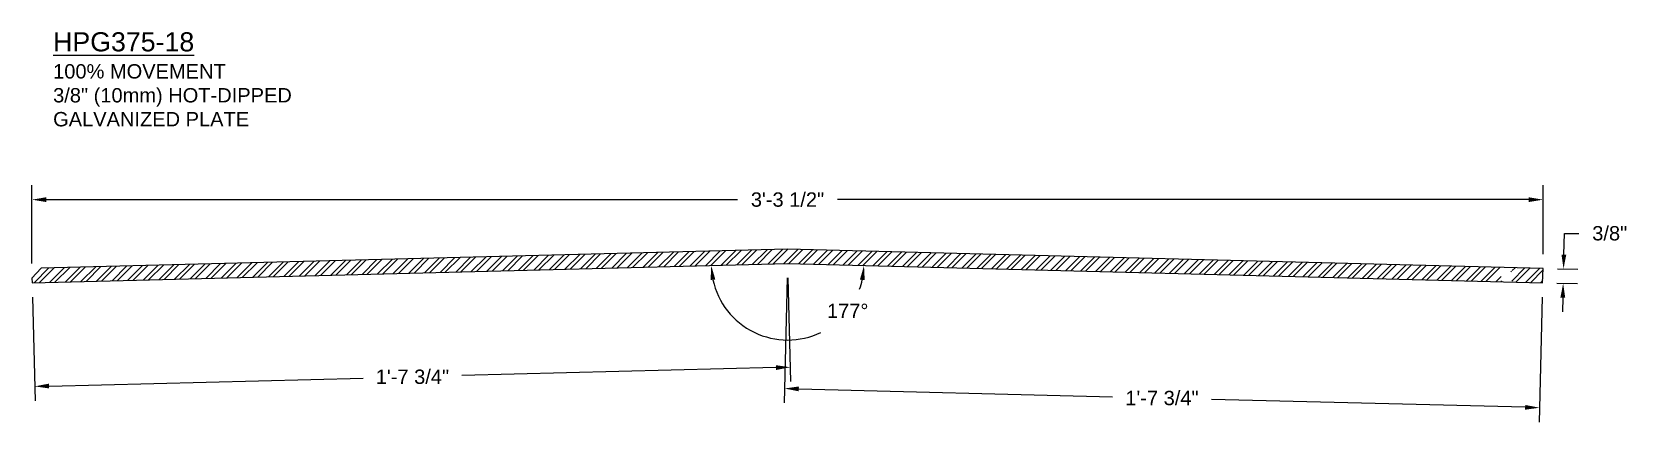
# Model space of a CAD drawing. Extents: x -18 to 98, y -4 to 16.
# Drawn here: x 56.35 to 98.1, y 2.32 to 12.51 of the extents above; entities that cross this region are included whole.
import ezdxf

# ---------------------------------------------------------------- set-up
doc = ezdxf.new("R2010")
doc.units = 0
doc.header["$MEASUREMENT"] = 0
doc.layers.get('DEFPOINTS').update_dxf_attribs({"linetype": 'CONTINUOUS'})
for name, color, linetype in [('DIMENSIONS', 3, 'CONTINUOUS'), ('METALS', 7, 'CONTINUOUS'), ('TEXT', 2, 'CONTINUOUS')]:
    doc.layers.add(name, color=color, linetype=linetype)
doc.styles.add('ARIAL', font='ARIAL.TTF')
doc.dimstyles.new('ARIAL', dxfattribs={"dimtxt": 0.375, "dimasz": 0.375, "dimexe": 0.375, "dimexo": 0.375, "dimgap": 0.375, "dimtad": 0, "dimtih": 1, "dimtoh": 1, "dimdec": 4, "dimzin": 3, "dimtxsty": 'ARIAL', "dimcen": 0.375, "dimazin": 3, "dimtfac": 1, "dimtdec": 4, "dimtofl": 0, "dimtmove": 0, "dimatfit": 3, "dimtolj": 1, "dimtzin": 0})

# ---------------------------------------------------------------- blocks, each defined once
blk = doc.blocks.new('*D33')
at = {"layer": 'DEFPOINTS', "color": 0}
for p in [(76.106, 6.463), (56.356, 5.963), (56.425, 3.255)]:
    blk.add_point(p, dxfattribs=at)
at = {"layer": 'DIMENSIONS', "color": 0}
for p, q in [((76.115, 6.088), (76.184, 3.38)), ((56.366, 5.588), (56.434, 2.88)), ((56.8, 3.265), (65.007, 3.472)), ((75.799, 3.746), (67.592, 3.538))]:
    blk.add_line(p, q, dxfattribs=at)
for points in [[(75.798, 3.808), (75.801, 3.683), (76.174, 3.755)], [(56.798, 3.327), (56.801, 3.202), (56.425, 3.255)]]:
    blk.add_solid(points, dxfattribs=at)
at = {"layer": 'DIMENSIONS', "color": 0, "insert": (66.299, 3.505), "char_height": 0.375, "attachment_point": 5, "style": 'ARIAL'}
blk.add_mtext('\\A1;1\'-7 3/4"', dxfattribs=at)
blk = doc.blocks.new('*D34')
at = {"layer": 'DEFPOINTS', "color": 0}
for p in [(76.106, 6.463), (95.841, 5.963), (95.758, 2.698)]:
    blk.add_point(p, dxfattribs=at)
at = {"layer": 'DIMENSIONS', "color": 0}
for p, q in [((76.096, 6.088), (76.013, 2.824)), ((95.831, 5.588), (95.748, 2.324)), ((76.398, 3.189), (84.598, 2.981)), ((95.383, 2.708), (87.183, 2.916))]:
    blk.add_line(p, q, dxfattribs=at)
for points in [[(76.399, 3.252), (76.396, 3.127), (76.023, 3.199)], [(95.385, 2.77), (95.381, 2.645), (95.758, 2.698)]]:
    blk.add_solid(points, dxfattribs=at)
at = {"layer": 'DIMENSIONS', "color": 0, "insert": (85.89, 2.949), "char_height": 0.375, "attachment_point": 5, "style": 'ARIAL'}
blk.add_mtext('\\A1;1\'-7 3/4"', dxfattribs=at)
blk = doc.blocks.new('*D35')
at = {"layer": 'DEFPOINTS', "color": 0}
for p in [(95.85, 6.338), (95.841, 5.963), (96.377, 5.949)]:
    blk.add_point(p, dxfattribs=at)
at = {"layer": 'DIMENSIONS', "color": 0}
for p, q in [((96.396, 6.699), (96.41, 7.253)), ((96.41, 7.253), (96.785, 7.253)), ((96.225, 6.328), (96.761, 6.314)), ((96.215, 5.953), (96.752, 5.94)), ((96.367, 5.574), (96.358, 5.199))]:
    blk.add_line(p, q, dxfattribs=at)
for points in [[(96.333, 6.7), (96.458, 6.697), (96.386, 6.324)], [(96.305, 5.576), (96.43, 5.573), (96.377, 5.949)]]:
    blk.add_solid(points, dxfattribs=at)
at = {"layer": 'DIMENSIONS', "color": 0, "insert": (97.594, 7.253), "char_height": 0.375, "attachment_point": 5, "style": 'ARIAL'}
blk.add_mtext('\\A1;3/8"', dxfattribs=at)
blk = doc.blocks.new('*D36')
at = {"layer": 'DEFPOINTS', "color": 0}
for p in [(56.353, 8.133), (95.85, 6.338), (56.353, 6.086)]:
    blk.add_point(p, dxfattribs=at)
at = {"layer": 'DIMENSIONS', "color": 0}
for p, q in [((56.353, 6.461), (56.353, 8.508)), ((95.85, 6.713), (95.85, 8.508)), ((56.728, 8.133), (74.791, 8.133)), ((95.475, 8.133), (77.412, 8.133))]:
    blk.add_line(p, q, dxfattribs=at)
for points in [[(56.728, 8.196), (56.728, 8.071), (56.353, 8.133)], [(95.475, 8.196), (95.475, 8.071), (95.85, 8.133)]]:
    blk.add_solid(points, dxfattribs=at)
at = {"layer": 'DIMENSIONS', "color": 0, "insert": (76.102, 8.133), "char_height": 0.375, "attachment_point": 5, "style": 'ARIAL'}
blk.add_mtext('\\A1;3\'-3 1/2"', dxfattribs=at)
blk = doc.blocks.new('*D37')
at = {"layer": 'DEFPOINTS', "color": 0}
for p in [(76.106, 6.463), (76.106, 6.463), (56.356, 5.963), (95.841, 5.963), (75.122, 4.725)]:
    blk.add_point(p, dxfattribs=at)
at = {"layer": 'DIMENSIONS', "color": 0}
for start, end in [(192.2244, 295.8082), (340.3525, 347.7745)]:
    blk.add_arc((76.106, 6.463), 1.997, start, end, dxfattribs=at)
for points in [[(74.092, 6.033), (74.216, 6.048), (74.109, 6.412)], [(77.996, 6.047), (78.12, 6.033), (78.102, 6.412)]]:
    blk.add_solid(points, dxfattribs=at)
at = {"layer": 'DIMENSIONS', "color": 0, "insert": (77.676, 5.228), "char_height": 0.375, "attachment_point": 5, "style": 'ARIAL'}
blk.add_mtext('\\A1;177°', dxfattribs=at)

msp = doc.modelspace()

# ---------------------------------------------------------------- hatches: boundary and pattern name
at = {"layer": 'METALS'}
h = msp.add_hatch(dxfattribs=at)
h.set_pattern_fill('ANSI32', color=256, scale=0.75, style=0)
h.set_pattern_definition([(45, (65.9589, 0), (-0.1988738, 0.1988738), []), (45, (66.0915, 0), (-0.1988738, 0.1988738), [])])
h.paths.add_polyline_path([(76.10565, 6.8381), (56.59842, 6.34391), (56.35301, 6.08574), (56.35613, 5.96266), (76.10565, 6.46298), (94.77318, 5.98972), (94.78511, 5.99118), (94.78511, 6.00431), (94.74811, 6.02552), (94.78511, 6.04674), (94.78511, 6.05986), (94.74811, 6.08108), (94.78511, 6.1023), (94.78511, 6.11542), (94.74811, 6.13663), (94.78511, 6.15785), (94.78511, 6.17097), (94.74811, 6.19219), (94.78511, 6.21341), (94.78511, 6.22653), (94.74811, 6.24775), (94.78511, 6.26896), (94.78511, 6.28209), (94.74811, 6.3033), (94.78511, 6.32452), (94.78511, 6.33764), (94.73604, 6.36578)])
h.paths.add_polyline_path([(95.01111, 6.35881), (95.01111, 6.3523), (95.04811, 6.33108), (95.01111, 6.30986), (95.01111, 6.29674), (95.04811, 6.27552), (95.01111, 6.25431), (95.01111, 6.24118), (95.04811, 6.21997), (95.01111, 6.19875), (95.01111, 6.18563), (95.04811, 6.16441), (95.01111, 6.1432), (95.01111, 6.13007), (95.04811, 6.10886), (95.01111, 6.08764), (95.01111, 6.07452), (95.04811, 6.0533), (95.01111, 6.03209), (95.01111, 6.01896), (95.04811, 5.99775), (95.02306, 5.98338), (95.8406, 5.96266), (95.85011, 6.33754)])

# ---------------------------------------------------------------- linework, layer by layer
msp.add_lwpolyline([(95.8406, 5.96266), (95.85011, 6.33754), (76.10565, 6.8381), (56.59842, 6.34391), (56.35301, 6.08574), (56.35613, 5.96266), (76.10565, 6.46298)], close=True, dxfattribs=at)

# ---------------------------------------------------------------- texts
at = {"layer": 'TEXT', "insert": (56.90649, 12.50666), "char_height": 0.5, "width": 9.1164264, "attachment_point": 1, "style": 'ARIAL'}
msp.add_mtext('{\\LHPG375-18\\P\\H0.75x;\\l100% MOVEMENT\\P3/8" (10mm) HOT-DIPPED\\PGALVANIZED PLATE}', dxfattribs=at)

# ---------------------------------------------------------------- dimensions: what is measured, and where the dimension line sits
at = {"layer": 'DIMENSIONS'}
dim = msp.add_linear_dim(base=(56.35301, 8.13348), p1=(95.85011, 6.33754), p2=(56.35301, 6.08574), dimstyle='ARIAL', dxfattribs=at)
dim.commit()
dim.dimension.update_dxf_attribs({"geometry": '*D36', "text_midpoint": (76.10156, 8.13348)})
dim = msp.add_linear_dim(base=(96.37675, 5.94906), p1=(95.85011, 6.33754), p2=(95.8406, 5.96266), angle=268.547739, dimstyle='ARIAL', dxfattribs=at)
dim.commit()
dim.dimension.update_dxf_attribs({"geometry": '*D35', "text_midpoint": (97.59364, 7.25303), "dimtype": 161})
for p2, distance, picture, middle in [((56.35613, 5.96266), 2.70851, '*D33', (66.29948, 3.50517)), ((95.8406, 5.96266), -3.2653, '*D34', (85.89037, 2.94857))]:
    dim = msp.add_aligned_dim(p1=(76.10565, 6.46298), p2=p2, distance=distance, dimstyle='ARIAL', dxfattribs=at)
    dim.commit()
    dim.dimension.update_dxf_attribs({"geometry": picture, "text_midpoint": middle})
dim = msp.add_angular_dim_2l(base=(75.12162, 4.72489), line1=((76.10565, 6.46298), (95.8406, 5.96266)), line2=((56.35613, 5.96266), (76.10565, 6.46298)), dimstyle='ARIAL', override={"dimdec": 0}, dxfattribs=at)
dim.commit()
dim.dimension.update_dxf_attribs({"geometry": '*D37', "text_midpoint": (77.67551, 5.22815), "dimtype": 162})

doc.saveas('drawing.dxf')
